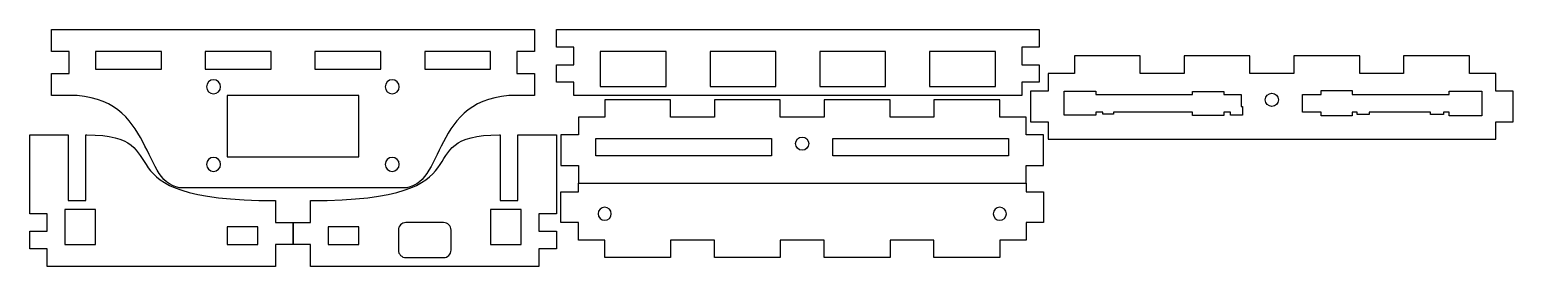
# Model space of a CAD drawing. Extents: x 55 to 393, y 521 to 575.
import ezdxf

# ---------------------------------------------------------------- set-up
doc = ezdxf.new("R2010")
doc.units = 0
doc.layers.add('Layer_1', color=7, linetype='CONTINUOUS')

msp = doc.modelspace()

# ---------------------------------------------------------------- linework, layer by layer
at = {"layer": 'Layer_1', "color": 7}
for p, q in [((60, 569.99977), (60, 575)), ((60, 575), (63.99975, 575)), ((63.99975, 575), (166.00024, 575.0001)), ((166.00024, 575.0001), (170, 575.0001)), ((170, 575.0001), (170, 569.99987)), ((175, 571), (175, 575)), ((175, 575), (178.99975, 575)), ((178.99975, 575), (281.00025, 575)), ((281.00025, 575), (285, 575)), ((285, 575), (284.99975, 571)), ((63.99975, 569.99977), (60, 569.99977)), ((63.99975, 565.00007), (63.99975, 569.99977)), ((85.00035, 569.99957), (70.00022, 569.99957)), ((70.00022, 569.99957), (70.00022, 565.99981)), ((85.00035, 565.99981), (85.00035, 569.99957)), ((110.00038, 569.99957), (95.00026, 569.99957)), ((95.00026, 569.99957), (95.00026, 565.99981)), ((110.00038, 565.99981), (110.00038, 569.99957)), ((134.99988, 569.99957), (120.00029, 569.99957)), ((120.00029, 569.99957), (120.00029, 565.99981)), ((134.99988, 565.99981), (134.99988, 569.99957)), ((159.99991, 569.99957), (145.00031, 569.99957)), ((145.00031, 569.99957), (145.00031, 565.99981)), ((159.99991, 565.99981), (159.99991, 569.99957)), ((170, 569.99987), (166.00024, 569.99987)), ((166.00024, 569.99987), (166.00024, 565.00017)), ((178.99975, 571), (175, 571)), ((178.99975, 567), (178.99975, 571)), ((199.99972, 570), (185.00011, 570)), ((185.00011, 570), (185.00011, 561.99998)), ((199.99972, 561.99998), (199.99972, 570)), ((224.99974, 570), (210.00014, 570)), ((210.00014, 570), (210.00014, 561.99998)), ((224.99974, 561.99998), (224.99974, 570)), ((249.99976, 570), (234.99965, 570)), ((234.99965, 570), (234.99965, 561.99998)), ((249.99976, 561.99998), (249.99976, 570)), ((274.99979, 570), (259.99967, 570)), ((259.99967, 570), (259.99967, 561.99998)), ((274.99979, 561.99998), (274.99979, 570)), ((284.99975, 571), (281, 571)), ((281, 571), (281.00025, 567)), ((293.00032, 569.00042), (293.00032, 565.00066)), ((307.99992, 569.00042), (293.00032, 569.00042)), ((307.99992, 565.00066), (307.99992, 569.00042)), ((332.99995, 569.00042), (318.00035, 569.00042)), ((318.00035, 569.00042), (318.00035, 565.00066)), ((332.99995, 565.00066), (332.99995, 569.00042)), ((357.99997, 569.00042), (342.99985, 569.00042)), ((342.99985, 569.00042), (342.99985, 565.00066)), ((357.99997, 565.00066), (357.99997, 569.00042)), ((383, 569.00042), (367.99988, 569.00042)), ((367.99988, 569.00042), (367.99988, 565.00066)), ((383, 565.00066), (383, 569.00042)), ((60, 559.99987), (60, 565.00007)), ((60, 565.00007), (63.99975, 565.00007)), ((70.00022, 565.99981), (85.00035, 565.99981)), ((95.00026, 565.99981), (110.00038, 565.99981)), ((120.00029, 565.99981), (134.99988, 565.99981)), ((145.00031, 565.99981), (159.99991, 565.99981)), ((166.00024, 565.00017), (170, 565.00017)), ((170, 565.00017), (170, 559.99997)), ((175, 563), (175, 567)), ((175, 567), (178.99975, 567)), ((281.00025, 567), (285, 567)), ((285, 567), (285, 563)), ((286.99987, 565.00066), (286.99976, 561)), ((293.00032, 565.00066), (286.99987, 565.00066)), ((318.00035, 565.00066), (307.99992, 565.00066)), ((342.99985, 565.00066), (332.99995, 565.00066)), ((367.99988, 565.00066), (357.99997, 565.00066)), ((389.00036, 565.00066), (383, 565.00066)), ((389.00025, 561), (389.00036, 565.00066)), ((96.89504, 563.57071), (96.89504, 563.57071)), ((137.5954, 563.57071), (137.5954, 563.57071)), ((179, 563), (175, 563)), ((178.99975, 559.99988), (179, 563)), ((185.00011, 561.99998), (199.99972, 561.99998)), ((210.00014, 561.99998), (224.99974, 561.99998)), ((234.99965, 561.99998), (249.99976, 561.99998)), ((259.99967, 561.99998), (274.99979, 561.99998)), ((285, 563), (281, 563)), ((281, 563), (281.00025, 559.99988)), ((349.23657, 561.14417), (356.2811, 561.14417)), ((349.23658, 560.20212), (349.23657, 561.14417)), ((356.2811, 561.14417), (356.2811, 560.20212)), ((63.99975, 559.99987), (60, 559.99987)), ((130, 559.99987), (99.99976, 559.99987)), ((99.99976, 559.99987), (99.99976, 545.99968)), ((130, 545.99968), (130, 559.99987)), ((170, 559.99997), (166.00024, 559.99997)), ((281.00025, 559.99988), (178.99975, 559.99988)), ((186.00034, 559.00042), (186.00034, 555.00067)), ((200.99994, 559.00042), (186.00034, 559.00042)), ((200.99994, 555.00067), (200.99994, 559.00042)), ((225.99996, 559.00042), (211.00035, 559.00042)), ((211.00035, 559.00042), (211.00035, 555.00067)), ((225.99996, 555.00067), (225.99996, 559.00042)), ((250.99997, 559.00042), (235.99987, 559.00042)), ((235.99987, 559.00042), (235.99987, 555.00067)), ((250.99997, 555.00067), (250.99997, 559.00042)), ((276, 559.00042), (260.99989, 559.00042)), ((260.99989, 559.00042), (260.99989, 555.00067)), ((276, 555.00067), (276, 559.00042)), ((286.99976, 561), (283, 561)), ((283, 561), (283, 554.00042)), ((290.6479, 560.94574), (297.8578, 560.94574)), ((290.6479, 555.50525), (290.6479, 560.94574)), ((297.8578, 560.94574), (297.8578, 560.20212)), ((297.8578, 560.20212), (319.91743, 560.20212)), ((319.91743, 560.20212), (319.91743, 560.86306)), ((319.91743, 560.86306), (327.07772, 560.86306)), ((327.07772, 560.86306), (327.07772, 560.20212)), ((327.07772, 560.20212), (330.99634, 560.20212)), ((330.99634, 560.20212), (330.99634, 557.48962)), ((338.00005, 560.5003), (338.00005, 560.5003)), ((344.99911, 556.20185), (344.99911, 560.20212)), ((344.99911, 560.20212), (349.23658, 560.20212)), ((356.2811, 560.20212), (378.39035, 560.20212)), ((378.39035, 560.20212), (378.39035, 560.99535)), ((378.39035, 560.99535), (385.83174, 560.99535)), ((385.83174, 560.99535), (385.83174, 555.37295)), ((393, 561), (389.00025, 561)), ((393, 554.00042), (393, 561)), ((179.99989, 555.00067), (179.99976, 551)), ((186.00034, 555.00067), (179.99989, 555.00067)), ((211.00035, 555.00067), (200.99994, 555.00067)), ((235.99987, 555.00067), (225.99996, 555.00067)), ((260.99989, 555.00067), (250.99997, 555.00067)), ((282.00038, 555.00067), (276, 555.00067)), ((282.00025, 551), (282.00038, 555.00067)), ((297.8578, 555.50525), (290.6479, 555.50525)), ((299.47837, 556.20185), (297.8578, 556.20185)), ((297.8578, 556.20185), (297.8578, 555.50525)), ((299.47837, 555.68714), (299.47837, 556.20185)), ((301.92576, 555.68714), (299.47837, 555.68714)), ((319.91744, 556.20185), (301.92576, 556.20185)), ((301.92576, 556.20185), (301.92576, 555.68714)), ((319.91744, 555.40603), (319.91744, 556.20185)), ((327.07773, 555.40603), (319.91744, 555.40603)), ((328.58254, 556.20185), (327.07773, 556.20185)), ((327.07773, 556.20185), (327.07773, 555.40603)), ((328.58254, 555.48871), (328.58254, 556.20185)), ((331.3276, 555.48871), (328.58254, 555.48871)), ((330.99634, 557.48962), (331.3276, 557.48962)), ((331.3276, 557.48962), (331.3276, 555.48871)), ((349.23658, 556.20185), (344.99911, 556.20185)), ((349.23658, 555.35642), (349.23658, 556.20185)), ((356.28111, 555.35642), (349.23658, 555.35642)), ((357.43865, 556.20185), (356.28111, 556.20185)), ((356.28111, 556.20185), (356.28111, 555.35642)), ((357.43865, 555.62101), (357.43865, 556.20185)), ((360.1341, 555.62101), (357.43865, 555.62101)), ((374.15701, 556.20185), (360.1341, 556.20185)), ((360.1341, 556.20185), (360.1341, 555.62101)), ((374.15701, 555.62101), (374.15701, 556.20185)), ((377.11704, 555.62101), (374.15701, 555.62101)), ((378.39035, 556.20185), (377.11704, 556.20185)), ((377.11704, 556.20185), (377.11704, 555.62101)), ((378.39035, 555.37295), (378.39035, 556.20185)), ((385.83174, 555.37295), (378.39035, 555.37295)), ((55.000063, 532.99988), (55.000303, 551.0001)), ((55.000303, 551.0001), (63.798483, 550.99982)), ((63.798483, 550.99982), (63.798483, 536.00021)), ((67.798753, 536.00021), (67.798753, 550.99982)), ((67.798753, 550.99982), (68.000293, 550.99982)), ((161.99971, 550.9993), (162.20125, 550.9993)), ((162.20125, 550.9993), (162.20125, 535.9997)), ((166.20152, 550.9993), (174.9997, 550.99958)), ((166.20152, 535.9997), (166.20152, 550.9993)), ((174.9997, 550.99958), (174.9997, 532.99958)), ((179.99976, 551), (176, 551)), ((176, 551), (176, 544.00042)), ((286, 551), (282.00025, 551)), ((283, 554.00042), (286.99976, 554.00042)), ((286, 544.00042), (286, 551)), ((286.99976, 554.00042), (286.99976, 550.00015)), ((389.00025, 550.00015), (389.00025, 554.00042)), ((389.00025, 554.00042), (393, 554.00042)), ((183.99974, 550.20211), (223.99633, 550.20211)), ((183.99974, 546.20184), (183.99974, 550.20211)), ((223.99633, 550.20211), (223.99633, 546.20184)), ((231.00004, 550.50028), (231.00004, 550.50028)), ((237.9989, 550.20211), (278.00801, 550.20211)), ((237.9989, 546.20184), (237.9989, 550.20211)), ((278.00801, 550.20211), (278.00801, 546.20184)), ((286.99976, 550.00015), (389.00025, 550.00015)), ((96.89504, 545.87049), (96.89504, 545.87049)), ((99.99976, 545.99968), (130, 545.99968)), ((137.5954, 545.87049), (137.5954, 545.87049)), ((223.99633, 546.20184), (183.99974, 546.20184)), ((278.00801, 546.20184), (237.9989, 546.20184)), ((176, 544.00042), (179.99976, 544.00042)), ((179.99976, 544.00042), (179.99976, 540.00016)), ((282.00025, 540.00016), (282.00025, 544.00042)), ((282.00025, 544.00042), (286, 544.00042)), ((139.99991, 538.88747), (89.99986, 538.88747)), ((176.00024, 531.00004), (176.00024, 538.00012)), ((176.00024, 538.00012), (180, 538.00012)), ((179.99976, 540.00016), (282.00025, 540.00016)), ((180, 538.00012), (180, 540)), ((180, 540), (282.00048, 540)), ((282.00048, 540), (282.00048, 538.00012)), ((282.00048, 538.00012), (286.00024, 538.00012)), ((286.00024, 538.00012), (286.00024, 531.00004)), ((63.798483, 536.00021), (67.798753, 536.00021)), ((111, 536), (111, 530.99978)), ((119, 530.99979), (119, 536)), ((162.20125, 535.9997), (166.20152, 535.9997)), ((186.00024, 534.50018), (186.00024, 534.50018)), ((275.99991, 534.50018), (275.99991, 534.50018)), ((59.000063, 532.99988), (55.000063, 532.99988)), ((59.000063, 528.99988), (59.000063, 532.99988)), ((63.000593, 533.99982), (63.000593, 525.99977)), ((70.000163, 533.99982), (63.000593, 533.99982)), ((70.000163, 525.99977), (70.000163, 533.99982)), ((111, 530.99978), (115.0003, 530.99978)), ((114.9997, 525.99958), (114.9997, 530.99979)), ((114.9997, 530.99979), (119, 530.99979)), ((115.0003, 530.99978), (115.0003, 526.0001)), ((149.28524, 530.99949), (140.7142, 530.99949)), ((166.99941, 533.99931), (159.99984, 533.99931)), ((159.99984, 533.99931), (159.99984, 525.99928)), ((166.99941, 525.99928), (166.99941, 533.99931)), ((174.9997, 532.99958), (170.9997, 532.99958)), ((170.9997, 532.99958), (170.99994, 528.99958)), ((180, 531.00004), (176.00024, 531.00004)), ((180.00033, 527.00022), (180, 531.00004)), ((286.00024, 531.00004), (282.00048, 531.00004)), ((282.00048, 531.00004), (282.00081, 527.00022)), ((55.000303, 528.99988), (59.000063, 528.99988)), ((55.000303, 525.0001), (55.000303, 528.99988)), ((100.0004, 530.00005), (100.0004, 525.99977)), ((107.00048, 530.00005), (100.0004, 530.00005)), ((107.00048, 525.99977), (107.00048, 530.00005)), ((129.9996, 529.99955), (122.99952, 529.99955)), ((122.99952, 529.99955), (122.99952, 525.99928)), ((129.9996, 525.99928), (129.9996, 529.99955)), ((138.99956, 529.28538), (138.99956, 524.71357)), ((150.99987, 524.71357), (150.99987, 529.28538)), ((170.99994, 528.99958), (174.9997, 528.99958)), ((174.9997, 528.99958), (174.9997, 524.99958)), ((59.000063, 525.0001), (55.000303, 525.0001)), ((59.000063, 520.99988), (59.000063, 525.0001)), ((63.000593, 525.99977), (70.000163, 525.99977)), ((100.0004, 525.99977), (107.00048, 525.99977)), ((115.0003, 526.0001), (111, 526.0001)), ((111, 526.0001), (111, 520.99988)), ((119, 525.99958), (114.9997, 525.99958)), ((119, 520.99988), (119, 525.99958)), ((122.99952, 525.99928), (129.9996, 525.99928)), ((150.99987, 524.71357), (150.99987, 524.71357)), ((159.99984, 525.99928), (166.99941, 525.99928)), ((174.9997, 524.99958), (170.99994, 524.99958)), ((170.99994, 524.99958), (170.99994, 520.99988)), ((186.00057, 527.00032), (180.00033, 527.00022)), ((186.00057, 523.00004), (186.00057, 527.00032)), ((211.0006, 527.00032), (201.00069, 527.00032)), ((201.00069, 527.00032), (201.00069, 523.00004)), ((211.0006, 523.00004), (211.0006, 527.00032)), ((236.00062, 527.00032), (226.00072, 527.00032)), ((226.00072, 527.00032), (226.00072, 523.00004)), ((236.00062, 523.00004), (236.00062, 527.00032)), ((261.00064, 527.00032), (251.00021, 527.00032)), ((251.00021, 527.00032), (251.00021, 523.00004)), ((261.00064, 523.00004), (261.00064, 527.00032)), ((282.00081, 527.00022), (276.00024, 527.00032)), ((276.00024, 527.00032), (276.00024, 523.00004)), ((111, 520.99988), (59.000063, 520.99988)), ((170.99994, 520.99988), (119, 520.99988)), ((140.7142, 522.99946), (149.28524, 522.99946)), ((201.00069, 523.00004), (186.00057, 523.00004)), ((226.00072, 523.00004), (211.0006, 523.00004)), ((251.00021, 523.00004), (236.00062, 523.00004)), ((276.00024, 523.00004), (261.00064, 523.00004))]:
    msp.add_line(p, q, dxfattribs=at)
for points in [[(96.89504, 563.57071), (96.01146, 563.57065), (95.29519, 562.85438), (95.29514, 561.9708)], [(95.29514, 561.9708), (95.2952, 561.08722), (96.01146, 560.37096), (96.89504, 560.3709)], [(98.49546, 561.9708), (98.49541, 562.85458), (97.77882, 563.57094), (96.89504, 563.57071)], [(96.89504, 560.3709), (97.77882, 560.37067), (98.4954, 561.08702), (98.49546, 561.9708)], [(137.5954, 563.57071), (136.71182, 563.57065), (135.99555, 562.85438), (135.9955, 561.9708)], [(135.9955, 561.9708), (135.99556, 561.08722), (136.71182, 560.37096), (137.5954, 560.3709)], [(139.1953, 561.9708), (139.19525, 562.85438), (138.47898, 563.57065), (137.5954, 563.57071)], [(137.5954, 560.3709), (138.47898, 560.37096), (139.19524, 561.08722), (139.1953, 561.9708)], [(89.99986, 538.88747), (79.99986, 538.88747), (83.99977, 559.99987), (63.99975, 559.99987)], [(166.00024, 559.99997), (146.00024, 559.99997), (149.99991, 538.88747), (139.99991, 538.88747)], [(336.49988, 559.00013), (336.49979, 559.82869), (337.1715, 560.50039), (338.00005, 560.5003)], [(338.00005, 557.50048), (337.1717, 557.50039), (336.50007, 558.17178), (336.49988, 559.00013)], [(338.00005, 560.5003), (338.82861, 560.50039), (339.5003, 559.82869), (339.50021, 559.00013)], [(339.50021, 559.00013), (339.50002, 558.17177), (338.82841, 557.50039), (338.00005, 557.50048)], [(68.000293, 550.99982), (90.000273, 550.99982), (69.000043, 536), (111, 536)], [(119, 536), (160.99996, 536), (139.99972, 550.9993), (161.99971, 550.9993)], [(229.49988, 549.00012), (229.49979, 549.82867), (230.17149, 550.50037), (231.00004, 550.50028)], [(231.00004, 547.50047), (230.17169, 547.50038), (229.50007, 548.17177), (229.49988, 549.00012)], [(231.00004, 550.50028), (231.8286, 550.50037), (232.5003, 549.82868), (232.50021, 549.00012)], [(232.50021, 549.00012), (232.50002, 548.17176), (231.8284, 547.50038), (231.00004, 547.50047)], [(96.89504, 545.87049), (96.01147, 545.87043), (95.2952, 545.15417), (95.29514, 544.2706)], [(95.29514, 544.2706), (95.29519, 543.38702), (96.01146, 542.67075), (96.89504, 542.67069)], [(98.49546, 544.2706), (98.4954, 545.15438), (97.77882, 545.87072), (96.89504, 545.87049)], [(96.89504, 542.67069), (97.77882, 542.67046), (98.49541, 543.38682), (98.49546, 544.2706)], [(137.5954, 545.87049), (136.71183, 545.87043), (135.99556, 545.15417), (135.9955, 544.2706)], [(135.9955, 544.2706), (135.99555, 543.38702), (136.71182, 542.67075), (137.5954, 542.67069)], [(139.1953, 544.2706), (139.19524, 545.15417), (138.47897, 545.87043), (137.5954, 545.87049)], [(137.5954, 542.67069), (138.47898, 542.67075), (139.19525, 543.38702), (139.1953, 544.2706)], [(186.00024, 534.50018), (185.17188, 534.50028), (184.50025, 533.82889), (184.50006, 533.00053)], [(187.49989, 533.00053), (187.4997, 533.82868), (186.82839, 534.49999), (186.00024, 534.50018)], [(275.99991, 534.50018), (275.17176, 534.49999), (274.50045, 533.82868), (274.50026, 533.00053)], [(277.50008, 533.00053), (277.49989, 533.82889), (276.82827, 534.50027), (275.99991, 534.50018)], [(140.7142, 530.99949), (139.76447, 530.99949), (138.99956, 530.2351), (138.99956, 529.28538)], [(150.99987, 529.28538), (150.99987, 530.2351), (150.23496, 530.99949), (149.28524, 530.99949)], [(184.50006, 533.00053), (184.49997, 532.17197), (185.17168, 531.50026), (186.00024, 531.50036)], [(186.00024, 531.50036), (186.8286, 531.50055), (187.49998, 532.17217), (187.49989, 533.00053)], [(274.50026, 533.00053), (274.50017, 532.17217), (275.17155, 531.50055), (275.99991, 531.50036)], [(275.99991, 531.50036), (276.82847, 531.50027), (277.50017, 532.17197), (277.50008, 533.00053)], [(138.99956, 524.71357), (138.99956, 523.76386), (139.76447, 522.99946), (140.7142, 522.99946)], [(149.28524, 522.99946), (150.23496, 522.99946), (150.99987, 523.76386), (150.99987, 524.71357)]]:
    msp.add_open_spline(points, degree=3, dxfattribs=at)

doc.saveas('drawing.dxf')
